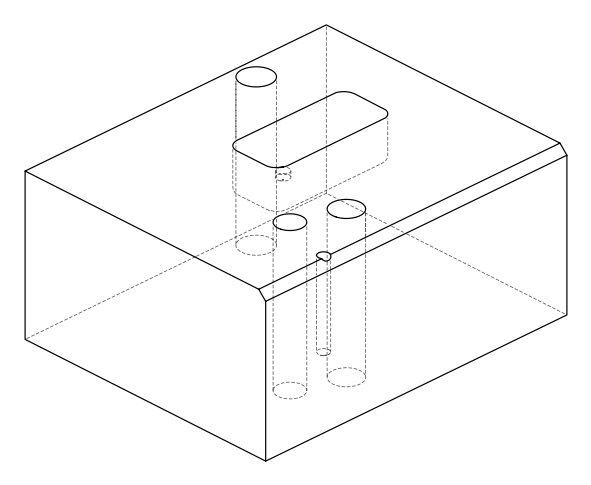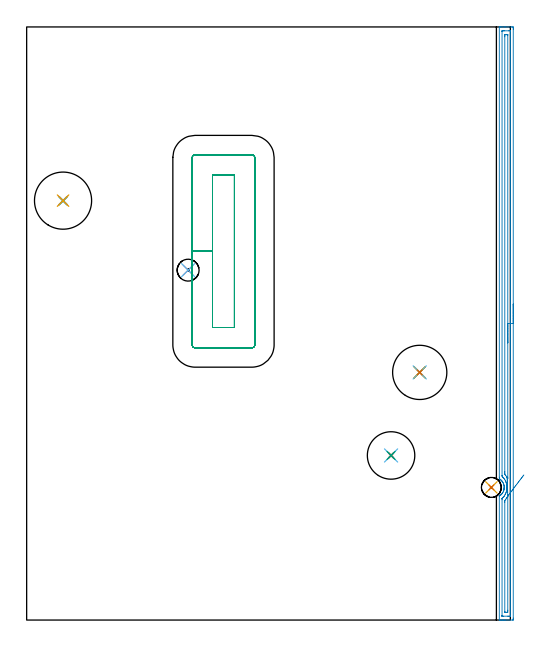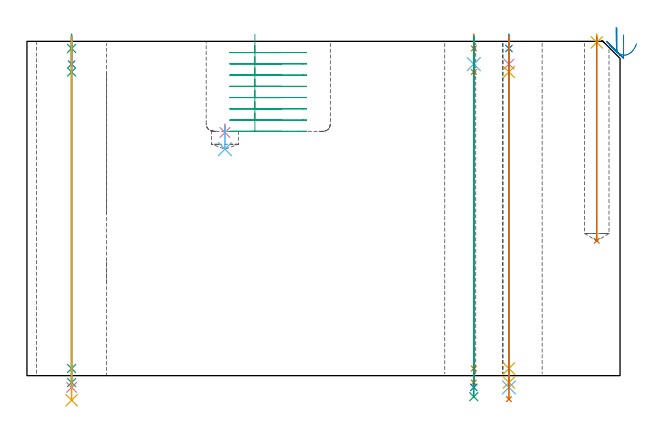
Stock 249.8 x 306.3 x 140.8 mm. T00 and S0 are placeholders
(PLAN: 21 operations, 16 tool changes, 22.1 min)
(1 SPOT_DRILL | STEP1HOLE | NXT0321_9005460120000 | 0.05 min | 184 mm3)
(2 SPOT_DRILL_1 | STEP1HOLE_1 | NXT0321_9005460120000 | 0.05 min | 183 mm3)
(3 SPOT_DRILL_2 | STEP1HOLE_2 | NXT0321_9005460120000 | 0.05 min | 183 mm3)
(4 SPOT_DRILL_3 | STEP1POCKET | NXT0321_9005460120000 | 0.04 min | 4177 mm3)
(5 SPOT_DRILL_4 | STEP1POCKET_1 | NXT0321_9005460120000 | 0.03 min | 1 mm3)
(6 DRILL_BLIND_HOLE_INTO_CENTER | STEP1HOLE | NXT0301_035 | 0.05 min | 210 mm3)
(7 GUN_DRILL_THROUGH_HOLE | STEP1HOLE | UGT0307_002 | 0.63 min | 3704 mm3)
(8 SPADE_DRILL_TO_ENLARGE_THROUGH_HOLE | STEP1HOLE | UGT0306_006 | 0.59 min | 22436 mm3)
(9 DRILL_TO_ENLARGE_THROUGH_HOLE | STEP1HOLE | UGT0301_058 | 0.61 min | 39803 mm3)
(10 DRILL_BLIND_HOLE_INTO_CENTER_1 | STEP1HOLE_1 | NXT0301_035 | 0.05 min | 208 mm3)
(11 GUN_DRILL_THROUGH_HOLE_1 | STEP1HOLE_1 | UGT0307_002 | 0.64 min | 3704 mm3)
(12 SPADE_DRILL_TO_ENLARGE_THROUGH_HOLE_1 | STEP1HOLE_1 | UGT0306_006 | 0.59 min | 22440 mm3)
(13 DRILL_TO_ENLARGE_THROUGH_HOLE_1 | STEP1HOLE_1 | UGT0301_391 | 0.61 min | 60123 mm3)
(14 DRILL_BLIND_HOLE_INTO_CENTER_2 | STEP1HOLE_2 | NXT0301_035 | 0.05 min | 208 mm3)
(15 GUN_DRILL_THROUGH_HOLE_2 | STEP1HOLE_2 | UGT0307_002 | 0.64 min | 3698 mm3)
(16 SPADE_DRILL_TO_ENLARGE_THROUGH_HOLE_2 | STEP1HOLE_2 | UGT0306_006 | 0.59 min | 22439 mm3)
(17 DRILL_TO_ENLARGE_THROUGH_HOLE_2 | STEP1HOLE_2 | UGT0301_394 | 0.61 min | 69662 mm3)
(18 DRILL_BLIND_HOLE_INTO_CENTER_3 | STEP1POCKET | NXT0301_084 | 0.05 min | 694 mm3)
(19 DRILL_BLIND_HOLE_INTO_CENTER_4 | STEP1POCKET_1 | UGT0301_498 | 0.35 min | 6808 mm3)
(20 AREA_MILL | FG_CHAMFER_SURFACE | UGT0205_001 | 7.64 min | 7923 mm3)
(21 MILL_RECTANGULAR_POCKET | POCKET_RECTANGULAR_STRAIGHT | UGT0201_095 | Follow Part, ap 5, ae 75% | 8.23 min | 228012 mm3)
(TOOL NXT0321_9005460120000 | NC Spot Drill, 142deg, 12mm, Carbide, Uncoated | D12 PA142 FL30 Z2)
(TOOL NXT0301_035 | Carbide Drill 6.4mm [860.1-0640-032A1-MM 2214] | D6.4 PA140 FL53 Z2)
(TOOL UGT0307_002 | Gun Drill 6 mm | D6 PA130 FL24 Z1)
(TOOL UGT0306_006 | Spade Drill 15.5mm | D15.5 PA132 FL10 Z2)
(TOOL UGT0301_058 | Twist Drill 24.5 mm | D24.5 PA118 FL160 Z2)
(TOOL UGT0301_391 | Twist Drill 28 mm | D28 PA118 FL165 Z2)
(TOOL UGT0301_394 | Twist Drill 29.5 mm | D29.5 PA118 FL165 Z2)
(TOOL NXT0301_084 | Carbide Drill 11.3mm [860.1-1130-034A1-MM 2214] | D11.3 PA140 FL55 Z2)
(TOOL UGT0301_498 | Carbide Drill 10.3 mm | D10.3 PA118 FL87 Z2)
(TOOL UGT0205_001 | Chamfer Mill 20 x 3 x 45 deg. | D20 FL50 Z2)
(TOOL UGT0201_095 | End mill 20 mm | D20 R3 FL38 Z4)
(OP 1 SPOT_DRILL)
G17 G21 G94 G90
T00 M6
G54
G17 G0 G90 X188.2 Y85. S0 M3
G43 Z150.8 H0
G94 G81 G98 Z137.8 F250. R143.8
G80
M5
M2
(OP 2 SPOT_DRILL_1)
G17 G21 G94 G90
T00 M6
G54
G17 G0 G90 X203. Y127.9 S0 M3
G43 Z150.8 H0
G94 G81 G98 Z137.8 F250. R143.8
G80
M5
M2
(OP 3 SPOT_DRILL_2)
G17 G21 G94 G90
T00 M6
G54
G17 G0 G90 X18.8 Y216.6 S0 M3
G43 Z150.8 H0
G94 G81 G98 Z137.8 F250. R143.8
G80
M5
M2
(OP 4 SPOT_DRILL_3)
G17 G21 G94 G90
T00 M6
G54
G17 G0 G90 X83.4 Y180.7 S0 M3
G43 Z150.8 H0
G94 G81 G98 Z102.414 F250. R105.9
G80
M5
M2
(OP 5 SPOT_DRILL_4)
G17 G21 G94 G90
T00 M6
G54
G17 G0 G90 X240. Y68.5 S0 M3
G43 Z150.8 H0
G94 G81 G98 Z140.357 F250. R143.8
G80
M5
M2
(OP 6 DRILL_BLIND_HOLE_INTO_CENTER)
G17 G21 G94 G90
T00 M6
G54
G17 G0 G90 X188.2 Y85. S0 M3
G43 Z150.8 H1
G94 G81 G98 Z131.2 F250. R142.8
G80
M5
M2
(OP 7 GUN_DRILL_THROUGH_HOLE)
G17 G21 G94 G90
T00 M6
G54
G17 G0 G90 X188.2 Y85. M8
G43 Z150.8 H0
Z138.172
S716 M3
G94 G1 Z127.893 F125. M26
G4 X.084
Z3. F250.
G4 X.084
Z-2.899 F125.
G4 X.084
M5
M9
G0 Z138.172
Z150.8
M2
(OP 8 SPADE_DRILL_TO_ENLARGE_THROUGH_HOLE)
G17 G21 G94 G90
T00 M6
G54
G17 G0 G90 X188.2 Y85. S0 M3
G43 Z150.8 H0
G94 G73 G98 Z-4.951 F250. Q14.575 R142.8
G80
M5
M2
(OP 9 DRILL_TO_ENLARGE_THROUGH_HOLE)
G17 G21 G94 G90
T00 M6
G54
G17 G0 G90 X188.2 Y85. S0 M3
G43 Z150.8 H0
G94 G73 G98 Z-8.861 F250. Q21.38 R142.8
G80
M5
M2
(OP 10 DRILL_BLIND_HOLE_INTO_CENTER_1)
G17 G21 G94 G90
T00 M6
G54
G17 G0 G90 X203. Y127.9 S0 M3
G43 Z150.8 H1
G94 G81 G98 Z131.2 F250. R142.8
G80
M5
M2
(OP 11 GUN_DRILL_THROUGH_HOLE_1)
G17 G21 G94 G90
T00 M6
G54
G17 G0 G90 X203. Y127.9 M8
G43 Z150.8 H0
Z139.012
S716 M3
G94 G1 Z127.893 F125. M26
G4 X.084
Z3. F250.
G4 X.084
Z-2.899 F125.
G4 X.084
M5
M9
G0 Z139.012
Z150.8
M2
(OP 12 SPADE_DRILL_TO_ENLARGE_THROUGH_HOLE_1)
G17 G21 G94 G90
T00 M6
G54
G17 G0 G90 X203. Y127.9 S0 M3
G43 Z150.8 H0
G94 G73 G98 Z-4.951 F250. Q14.575 R142.8
G80
M5
M2
(OP 13 DRILL_TO_ENLARGE_THROUGH_HOLE_1)
G17 G21 G94 G90
T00 M6
G54
G17 G0 G90 X203. Y127.9 S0 M3
G43 Z150.8 H0
G94 G73 G98 Z-9.912 F250. Q25.119 R142.8
G80
M5
M2
(OP 14 DRILL_BLIND_HOLE_INTO_CENTER_2)
G17 G21 G94 G90
T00 M6
G54
G17 G0 G90 X18.8 Y216.6 S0 M3
G43 Z150.8 H1
G94 G81 G98 Z131.2 F250. R142.8
G80
M5
M2
(OP 15 GUN_DRILL_THROUGH_HOLE_2)
G17 G21 G94 G90
T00 M6
G54
G17 G0 G90 X18.8 Y216.6 M8
G43 Z150.8 H0
Z139.372
S716 M3
G94 G1 Z127.893 F125. M26
G4 X.084
Z3. F250.
G4 X.084
Z-2.899 F125.
G4 X.084
M5
M9
G0 Z139.372
Z150.8
M2
(OP 16 SPADE_DRILL_TO_ENLARGE_THROUGH_HOLE_2)
G17 G21 G94 G90
T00 M6
G54
G17 G0 G90 X18.8 Y216.6 S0 M3
G43 Z150.8 H0
G94 G73 G98 Z-4.951 F250. Q14.575 R142.8
G80
M5
M2
(OP 17 DRILL_TO_ENLARGE_THROUGH_HOLE_2)
G17 G21 G94 G90
T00 M6
G54
G17 G0 G90 X18.8 Y216.6 S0 M3
G43 Z150.8 H0
G94 G73 G98 Z-10.363 F250. Q25.194 R142.8
G80
M5
M2
(OP 18 DRILL_BLIND_HOLE_INTO_CENTER_3)
G17 G21 G94 G90
T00 M6
G54
G17 G0 G90 X83.4 Y180.7 S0 M3
G43 Z150.8 H1
G94 G81 G98 Z95.4 F250. R104.9
G80
M5
M2
(OP 19 DRILL_BLIND_HOLE_INTO_CENTER_4)
G17 G21 G94 G90
T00 M6
G54
G17 G0 G90 X240. Y68.5 S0 M3
G43 Z150.8 H0
G94 G81 G98 Z56.8 F250. R142.8
G80
M5
M2
(OP 20 AREA_MILL)
G17 G21 G94 G90
T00 M6
G54
G17 G0 G90 X251.3 Y163.15 S1061 M3
G43 Z150.8 H0
Z143.6
G94 G1 Y163.112 Z142.728 F250.
Y162.998 Z141.864
Y162.809 Z141.012
Y162.547 Z140.18
Y162.213 Z139.374
Y161.81 Z138.6
Y161.342 Z137.864
Y160.81 Z137.172
Y160.221 Z136.529
Y159.578 Z135.94
Y158.886 Z135.409
Y158.15 Z134.94
Y157.376 Z134.537
Y156.57 Z134.203
Y155.738 Z133.941
Y154.887 Z133.752
Y154.022 Z133.638
Y153.15 Z133.6
Y0.986
X251.299 Y0.601 Z133.601
X251.294 Y0.1 Z133.603
X251.291 Y0.008 Z133.606
X250.798 Y0. Z134.099
X247.257 Z137.636
X246.679 Z138.218
X246.372 Z138.524
X245.794 Z139.102
X245.487 Z139.408
X244.881 Z140.019
X244.448 Z140.452
X244.12 Z140.77
X244.102 Y0.008 Z140.788
X244.1 Y0.155 Z140.8
Y63.94
X244.103 Y64.048 Z140.789
X244.188 Y64.109 Z140.708
X244.33 Y64.199 Z140.568
X244.587 Y64.386 Z140.312
X244.61 Y64.403 Z140.289
X244.654 Y64.438 Z140.246
X244.881 Y64.622 Z140.018
X245.045 Y64.776 Z139.854
X245.124 Y64.851 Z139.775
X245.217 Y64.948 Z139.682
X245.356 Y65.093 Z139.542
X245.564 Y65.348 Z139.335
X245.76 Y65.616 Z139.139
X245.825 Y65.724 Z139.073
X245.985 Y65.987 Z138.914
X246.202 Y66.429 Z138.696
X246.273 Y66.616 Z138.622
X246.346 Y66.799 Z138.553
X246.378 Y66.881 Z138.521
X246.426 Y67.062 Z138.467
X246.501 Y67.326 Z138.394
X246.534 Y67.508 Z138.357
X246.586 Y67.775 Z138.308
X246.594 Y67.837 Z138.3
X246.611 Y67.977 Z138.282
X246.627 Y68.088 Z138.27
X246.636 Y68.164 Z138.259
X246.638 Y68.178 Z138.258
X246.64 Y68.361 Z138.257
X246.639 Y68.422 Z138.253
X246.64 Y68.485
Y68.507 Z138.254
Y68.708 Z138.255
Y68.748 Z138.257
X246.638 Y68.822 Z138.258
X246.631 Y68.876 Z138.263
X246.593 Y69.194 Z138.303
X246.529 Y69.563 Z138.37
X246.483 Y69.738 Z138.416
X246.411 Y70.014 Z138.488
X246.335 Y70.222 Z138.561
X246.292 Y70.347 Z138.608
X246.252 Y70.457 Z138.647
X246.17 Y70.631 Z138.728
X246.039 Y70.912 Z138.86
X245.846 Y71.246 Z139.054
X245.785 Y71.351 Z139.114
X245.759 Y71.389 Z139.139
X245.734 Y71.42 Z139.163
X245.653 Y71.523 Z139.243
X245.447 Y71.786 Z139.452
X245.412 Y71.83 Z139.487
X245.285 Y71.969 Z139.615
X245.03 Y72.245 Z139.87
X244.881 Y72.378 Z140.019
X244.792 Y72.447 Z140.108
X244.602 Y72.593 Z140.295
X244.468 Y72.697 Z140.432
X244.445 Y72.715 Z140.454
X244.217 Y72.871 Z140.681
X244.106 Y72.952 Z140.792
X244.1 Y73.752 Z140.8
Y306.146
X244.102 Y306.292 Z140.788
X244.12 Y306.3 Z140.77
X244.448 Z140.452
X244.874 Z140.025
X245.487 Z139.408
X246.679 Z138.218
X247.257 Z137.636
X250.509 Z134.388
X250.798 Y306.297 Z134.099
X251.291 Y306.292 Z133.605
X251.294 Y306.2 Z133.603
X251.299 Y305.699 Z133.601
X251.3 Y305.193 Z133.6
Y153.15
X249.886 Z135.014
Y2.385
X249.884 Y2.169 Z135.016
X249.881 Y2.061 Z135.019
X249.879 Y2.016 Z135.021
X249.791 Y2.01 Z135.109
X249.407 Y2.002 Z135.493
X249.028 Y2.001 Z135.872
X248.524 Y2. Z136.376
X246.372 Z138.528
X245.869 Z139.031
X245.638 Y2.003 Z139.262
X245.54 Y2.008 Z139.36
X245.524 Y2.01 Z139.376
X245.521 Y2.022 Z139.379
X245.518 Y2.067 Z139.382
X245.515 Y2.164 Z139.385
X245.514 Y2.358 Z139.386
Y62.156
X245.517 Y62.588 Z139.383
X245.521 Y62.803 Z139.379
X245.522 Y62.825 Z139.378
X245.534 Y62.839 Z139.366
X245.563 Y62.869 Z139.337
X245.616 Y62.918 Z139.284
X245.755 Y63.048 Z139.145
X246.064 Y63.358 Z138.836
X246.372 Y63.704 Z138.528
X246.479 Y63.832 Z138.421
X246.561 Y63.94 Z138.339
X246.848 Y64.352 Z138.052
X247.136 Y64.832 Z137.764
X247.162 Y64.88 Z137.738
X247.178 Y64.912 Z137.722
X247.257 Y65.077 Z137.643
X247.457 Y65.523 Z137.443
X247.535 Y65.724 Z137.365
X247.694 Y66.176 Z137.206
X247.818 Y66.616 Z137.082
X247.853 Y66.762 Z137.047
X247.878 Y66.883 Z137.022
X247.985 Y67.508 Z136.915
X248.003 Y67.649 Z136.897
X248.042 Y68.002 Z136.858
X248.053 Y68.4 Z136.847
X248.054 Y68.489 Z136.846
X248.046 Y68.891 Z136.854
X248.015 Y69.292 Z136.885
X248.008 Y69.36 Z136.892
X247.997 Y69.439 Z136.903
X247.866 Y70.185 Z137.034
X247.772 Y70.558 Z137.128
X247.688 Y70.852 Z137.212
X247.609 Y71.077 Z137.291
X247.515 Y71.337 Z137.385
X247.257 Y71.931 Z137.643
X247.24 Y71.969 Z137.66
X247.224 Y72.003 Z137.676
X246.885 Y72.593 Z138.015
X246.708 Y72.861 Z138.192
X246.372 Y73.287 Z138.528
X246.155 Y73.534 Z138.745
X245.959 Y73.753 Z138.941
X245.833 Y73.881 Z139.067
X245.521 Y74.191 Z139.379
X245.515 Y74.617 Z139.385
X245.514 Y74.645 Z139.386
Y303.915
X245.516 Y304.131 Z139.384
X245.519 Y304.239 Z139.381
X245.521 Y304.284 Z139.379
X245.609 Y304.29 Z139.291
X245.993 Y304.298 Z138.907
X246.372 Y304.299 Z138.528
X246.876 Y304.3 Z138.024
X249.028 Z135.872
X249.531 Z135.369
X249.762 Y304.297 Z135.138
X249.86 Y304.293 Z135.04
X249.876 Y304.29 Z135.024
X249.879 Y304.278 Z135.021
X249.882 Y304.233 Z135.018
X249.885 Y304.136 Z135.015
X249.886 Y303.942 Z135.014
Y153.15
X248.472 Z136.428
X248.471 Y73.753 Z136.429
X248.47 Y73.423 Z136.43
X248.467 Y73.09 Z136.433
X248.465 Y73.023 Z136.435
X248.045 Y73.753 Z136.855
X247.9 Y73.998 Z137.
X247.419 Y74.645 Z137.481
X247.257 Y74.847 Z137.643
X246.946 Y75.221 Z137.954
X246.935 Y75.537 Z137.965
X246.932 Y75.866 Z137.968
X246.929 Y76.429 Z137.971
Y76.761
Y301.239
Y301.57
X246.934 Y302.131 Z137.966
X246.935 Y302.287 Z137.965
X247.094 Y302.296 Z137.806
X247.257 Y302.298 Z137.643
X247.975 Y302.3 Z136.925
X248.143 Y302.299 Z136.757
X248.31 Y302.297 Z136.59
X248.422 Y302.293 Z136.478
X248.459 Y302.29 Z136.441
X248.465 Y302.278 Z136.435
X248.467 Y302.241 Z136.433
X248.47 Y302.131 Z136.43
X248.471 Y301.8 Z136.429
X248.472 Y153.15 Z136.428
Y152.278 Z136.467
Y151.414 Z136.58
Y150.562 Z136.769
Y149.73 Z137.032
Y148.924 Z137.365
Y148.15 Z137.768
Y147.414 Z138.237
Y146.722 Z138.768
Y146.079 Z139.357
Y145.49 Z140.001
Y144.958 Z140.693
Y144.49 Z141.428
Y144.087 Z142.202
Y143.753 Z143.008
Y143.491 Z143.84
Y143.302 Z144.692
Y143.188 Z145.557
Y143.15 Z146.428
G0 Z150.8
X248.161 Y73.669
Z146.744
G1 Y73.659 Z145.872
X248.164 Y73.572 Z145.004
X248.169 Y73.41 Z144.147
X248.176 Y73.174 Z143.307
X248.186 Y72.866 Z142.491
X248.198 Y72.488 Z141.705
X248.212 Y72.043 Z140.955
X248.228 Y71.534 Z140.246
X248.245 Y70.965 Z139.585
X248.265 Y70.341 Z138.976
X248.286 Y69.666 Z138.423
X248.309 Y68.946 Z137.932
X248.333 Y68.185 Z137.505
X248.358 Y67.391 Z137.146
X248.384 Y66.568 Z136.857
X248.41 Y65.723 Z136.642
X248.437 Y64.862 Z136.501
X248.464 Y63.993 Z136.436
X248.471 Y63.609 Z136.429
Y5.061
X248.47 Y4.731 Z136.43
X248.466 Y4.169 Z136.434
X248.464 Y4.013 Z136.436
X248.306 Y4.004 Z136.594
X248.143 Y4.002 Z136.757
X247.425 Y4. Z137.475
X247.257 Y4.001 Z137.643
X247.09 Y4.003 Z137.81
X246.978 Y4.007 Z137.922
X246.941 Y4.01 Z137.959
X246.935 Y4.022 Z137.965
X246.933 Y4.059 Z137.967
X246.93 Y4.169 Z137.97
X246.929 Y4.5 Z137.971
Y60.703
X246.93 Y61.264 Z137.97
X246.932 Y61.591 Z137.968
X246.936 Y61.704 Z137.964
X246.947 Y61.77 Z137.953
X247.277 Y62.156 Z137.623
X247.649 Y62.653 Z137.251
X247.92 Y63.048 Z136.98
X248.005 Y63.186 Z136.895
X248.143 Y63.419 Z136.757
X248.326 Y63.755 Z136.574
X248.427 Y63.94 Z136.473
X248.442 Y63.963 Z136.458
X248.464 Y63.993 Z136.436
X248.927 Y64.602 Z136.017
X249.411 Y65.239 Z135.667
X249.911 Y65.897 Z135.388
X250.423 Y66.572 Z135.182
X250.945 Y67.259 Z135.05
X251.471 Y67.952 Z134.994
X251.999 Y68.647 Z135.015
X252.523 Y69.337 Z135.111
X253.04 Y70.019 Z135.282
X253.547 Y70.685 Z135.528
X254.038 Y71.332 Z135.845
X254.511 Y71.955 Z136.232
X254.962 Y72.548 Z136.686
X255.387 Y73.108 Z137.203
X255.783 Y73.63 Z137.779
X256.147 Y74.109 Z138.41
X256.477 Y74.544 Z139.091
X256.769 Y74.929 Z139.817
G0 Z150.8
M5
M2
(OP 21 MILL_RECTANGULAR_POCKET)
G17 G21 G94 G90
T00 M6
G54
G17 G0 G90 X96. Y219.327 S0 M3
G43 Z150.8 H0
Z143.8
G94 G1 Y190.45 Z136.062 F250.
Y151.1 F500.
X107.3
Y229.8
X96.
Y190.45
X85.5
Y142.1
G3 X87. Y140.6 R1.5
G1 X116.3
G3 X117.8 Y142.1 R1.5
G1 Y238.8
G3 X116.3 Y240.3 R1.5
G1 X87.
G3 X85.5 Y238.8 R1.5
G1 Y190.45
Y189.45
G0 X96. Y219.327 Z139.062
G1 Y190.45 Z131.325 F250.
Y151.1 F500.
X107.3
Y229.8
X96.
Y190.45
X85.5
Y142.1
G3 X87. Y140.6 R1.5
G1 X116.3
G3 X117.8 Y142.1 R1.5
G1 Y238.8
G3 X116.3 Y240.3 R1.5
G1 X87.
G3 X85.5 Y238.8 R1.5
G1 Y190.45
Y189.45
G0 X96. Y219.327 Z134.325
G1 Y190.45 Z126.587 F250.
Y151.1 F500.
X107.3
Y229.8
X96.
Y190.45
X85.5
Y142.1
G3 X87. Y140.6 R1.5
G1 X116.3
G3 X117.8 Y142.1 R1.5
G1 Y238.8
G3 X116.3 Y240.3 R1.5
G1 X87.
G3 X85.5 Y238.8 R1.5
G1 Y190.45
Y189.45
G0 X96. Y219.327 Z129.587
G1 Y190.45 Z121.85 F250.
Y151.1 F500.
X107.3
Y229.8
X96.
Y190.45
X85.5
Y142.1
G3 X87. Y140.6 R1.5
G1 X116.3
G3 X117.8 Y142.1 R1.5
G1 Y238.8
G3 X116.3 Y240.3 R1.5
G1 X87.
G3 X85.5 Y238.8 R1.5
G1 Y190.45
Y189.45
G0 X96. Y219.327 Z124.85
G1 Y190.45 Z117.112 F250.
Y151.1 F500.
X107.3
Y229.8
X96.
Y190.45
X85.5
Y142.1
G3 X87. Y140.6 R1.5
G1 X116.3
G3 X117.8 Y142.1 R1.5
G1 Y238.8
G3 X116.3 Y240.3 R1.5
G1 X87.
G3 X85.5 Y238.8 R1.5
G1 Y190.45
Y189.45
G0 X96. Y219.327 Z120.112
G1 Y190.45 Z112.375 F250.
Y151.1 F500.
X107.3
Y229.8
X96.
Y190.45
X85.5
Y142.1
G3 X87. Y140.6 R1.5
G1 X116.3
G3 X117.8 Y142.1 R1.5
G1 Y238.8
G3 X116.3 Y240.3 R1.5
G1 X87.
G3 X85.5 Y238.8 R1.5
G1 Y190.45
Y189.45
G0 X96. Y219.327 Z115.375
G1 Y190.45 Z107.637 F250.
Y151.1 F500.
X107.3
Y229.8
X96.
Y190.45
X85.5
Y142.1
G3 X87. Y140.6 R1.5
G1 X116.3
G3 X117.8 Y142.1 R1.5
G1 Y238.8
G3 X116.3 Y240.3 R1.5
G1 X87.
G3 X85.5 Y238.8 R1.5
G1 Y190.45
Y189.45
G0 X96. Y219.327 Z110.637
G1 Y190.45 Z102.9 F250.
Y151.1 F500.
X107.3
Y229.8
X96.
Y190.45
X85.5
Y142.1
G3 X87. Y140.6 R1.5
G1 X116.3
G3 X117.8 Y142.1 R1.5
G1 Y238.8
G3 X116.3 Y240.3 R1.5
G1 X87.
G3 X85.5 Y238.8 R1.5
G1 Y190.45
Y189.45
G0 Z150.8
M5
M2
